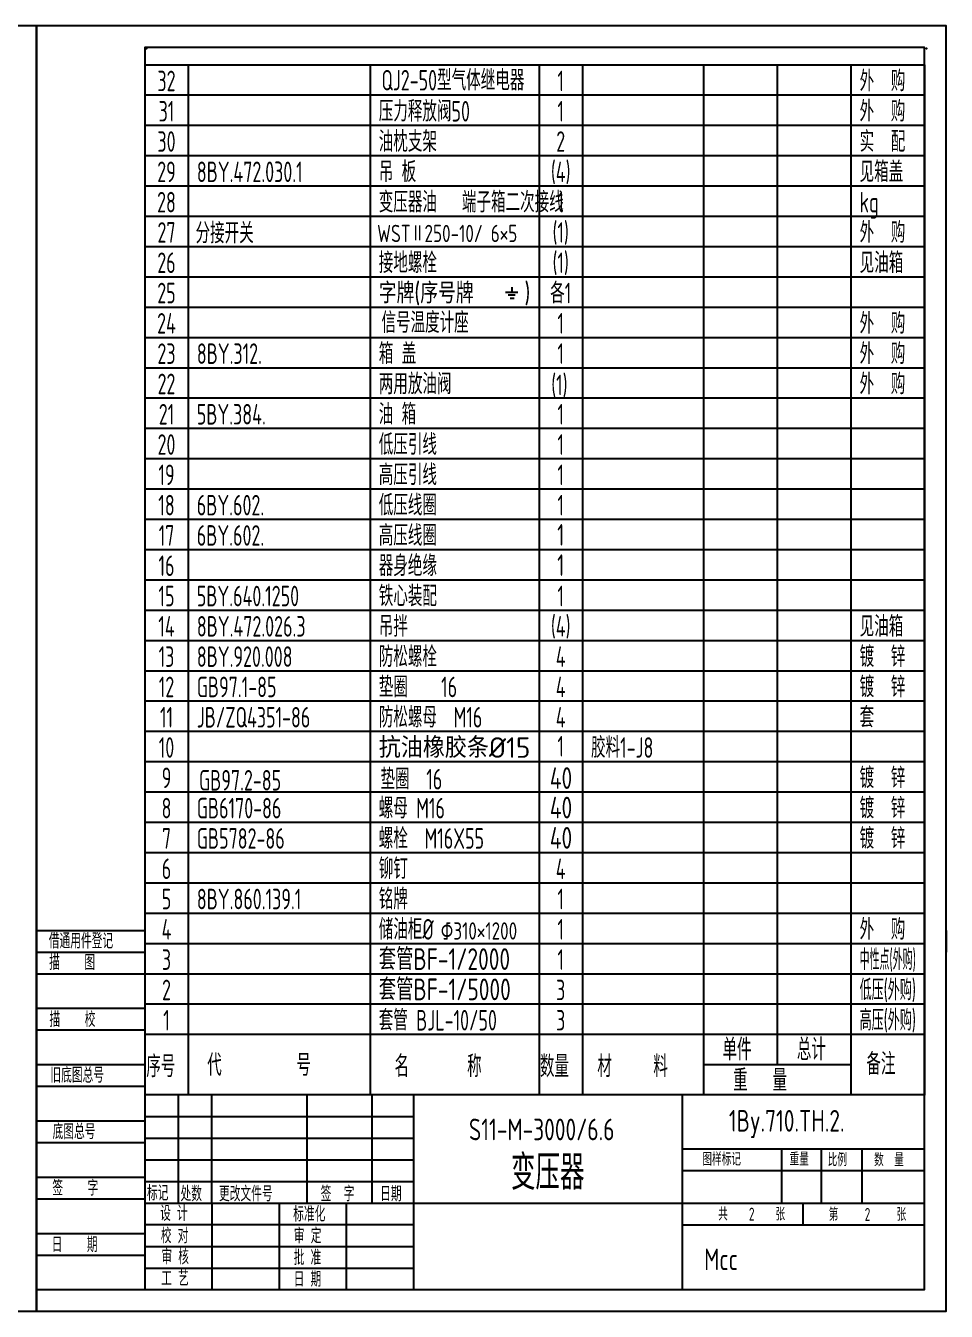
# Model space of a CAD drawing. Extents: x -28 to 602, y -5 to 292.
# Drawn here: x 389.9 to 602.4, y -4.5 to 292.5 of the extents above; entities that cross this region are included whole.
import ezdxf
from ezdxf.enums import TextEntityAlignment as Align

# ---------------------------------------------------------------- set-up
doc = ezdxf.new("R2010")
doc.units = 0
doc.header["$LTSCALE"] = 10
doc.layers.get('0').update_dxf_attribs({"linetype": 'CONTINUOUS'})
for name, color, linetype in [('01', 7, 'CONTINUOUS'), ('02', 7, 'CONTINUOUS'), ('11', 3, 'CONTINUOUS'), ('4', 7, 'CONTINUOUS'), ('实线', 7, 'CONTINUOUS'), ('尺寸线', 3, 'CONTINUOUS')]:
    doc.layers.add(name, color=color, linetype=linetype)
doc.styles.add('PC_TEXTSTYLE', font='isocp.shx', dxfattribs={"width": 0.8, "bigfont": 'hzfs.shx'})
doc.styles.get("Standard").update_dxf_attribs({"font": 'isocp.shx', "width": 0.707, "bigfont": 'hztxt.shx'})

# ---------------------------------------------------------------- blocks, each defined once
blk = doc.blocks.new('*U2', base_point=(25, 5))
at = {"layer": '01'}
blk.add_lwpolyline([(25, 5), (415, 5), (415, 292), (25, 292)], close=True, dxfattribs=at)
at = {"layer": '02'}
blk.add_lwpolyline([(0, 0), (420, 0), (420, 297), (0, 297)], close=True, dxfattribs=at)
blk = doc.blocks.new('LINBLOCK')
at = {"layer": '01'}
for p, q in [((0, 0), (0, -7)), ((10, 0), (10, -7)), ((52, 0), (52, -7)), ((91, 0), (91, -7)), ((101, 0), (101, -7)), ((129, 0), (129, -7)), ((146, 0), (146, -7)), ((163, 0), (163, -7)), ((180, 0), (180, -7))]:
    blk.add_line(p, q, dxfattribs=at)
at = {"layer": '02'}
blk.add_line((0, 0), (180, 0), dxfattribs=at)
blk = doc.blocks.new('WS-1')
at = {"ltscale": 0.5}
for p, q in [((-65.84, 12.46), (-65.3, 12.46)), ((-65.84, 10.2), (-65.84, 12.46)), ((-64.28, 12.46), (-63.84, 12.46)), ((-63.84, 5.4), (-63.84, 12.46)), ((-62.84, 13.09), (-57.84, 13.09)), ((-62.84, 4.78), (-62.84, 13.09)), ((-57.84, 4.78), (-57.84, 13.09)), ((-56.84, 5.4), (-56.84, 12.46)), ((-56.84, 12.46), (-54.84, 12.46)), ((-55.84, 5.4), (-55.84, 12.46)), ((-54.84, 5.4), (-54.84, 12.46)), ((-69.74, 9.5), (-66, 9.5)), ((-64.84, 5.4), (-64.84, 10.09)), ((-63.84, 9.5), (-62.84, 9.5)), ((-57.84, 9.5), (-56.84, 9.5)), ((-69.74, 8.09), (-66.34, 8.09)), ((-67.75, 8.09), (-66.34, 8.09)), ((-63.84, 8.09), (-62.84, 8.09)), ((-57.84, 8.09), (-56.84, 8.09)), ((-54.84, 8.09), (-52.46, 8.09)), ((-50.46, 6.09), (-50.46, 3.93)), ((-49.06, 6.09), (-49.06, 3.93)), ((-65.84, 5.4), (-65.84, 5.85)), ((-65.84, 5.4), (-63.84, 5.4)), ((-62.84, 4.78), (-57.84, 4.78)), ((-56.84, 5.4), (-54.84, 5.4)), ((-58.34, -162.02), (-58.34, -168.21)), ((-57.34, -162.02), (-57.34, -168.21)), ((-56.34, -162.02), (-56.34, -168.21)), ((-55.94, -161.44), (-52.19, -161.44)), ((-48.44, -161.44), (-52.19, -161.44)), ((-56.34, -168.21), (-58.34, -168.21)), ((-55.94, -168.93), (-52.19, -168.93)), ((-48.44, -168.93), (-52.19, -168.93))]:
    blk.add_line(p, q, dxfattribs=at)
at = {"linetype": 'Continuous', "ltscale": 0.3}
for p, q in [((-55.63, 5.03), (-55.63, 5.03)), ((-55.63, 5.03), (-55.63, 5.03)), ((-55.63, 5.03), (-55.63, 5.03)), ((-55.63, 5.03), (-55.63, 5.03)), ((-55.63, 5.03), (-55.63, 5.03)), ((-55.63, 5.03), (-55.63, 5.03)), ((-55.63, 5.03), (-55.63, 5.03)), ((-58.34, -162.02), (-56.34, -162.02)), ((-52.19, -163.51), (-56.34, -163.51)), ((-52.19, -166.73), (-56.34, -166.73))]:
    blk.add_line(p, q, dxfattribs=at)
at = {"color": 1}
blk.add_line((-61.37, -167.42), (-95, -192.12), dxfattribs=at)
at = {"ltscale": 0.5, "const_width": 0.3}
for points in [[(-59.34, -162.02), (-64.59, -162.02)], [(-59.34, -162.02), (-59.34, -168.21)], [(-59.34, -163.51), (-58.34, -163.51)], [(-59.34, -168.21), (-64.59, -168.21)], [(-59.34, -166.51), (-58.34, -166.51)]]:
    blk.add_lwpolyline(points, dxfattribs=at)
at = {"ltscale": 0.5}
for radius in [3.4, 2]:
    blk.add_arc((-52.46, 6.09), radius, 0, 90, dxfattribs=at)
at = {"layer": '01', "color": 1}
blk.add_circle((-99.49, -194.31), 5, dxfattribs=at)
at = {"layer": '实线', "linetype": 'Continuous'}
for p, q in [((-52.46, 9.49), (-54.84, 9.49)), ((-55.94, -161.44), (-55.94, -163.51)), ((-54.43, -162.94), (-55.43, -161.97)), ((-49.96, -162.94), (-48.96, -161.97)), ((-48.44, -161.44), (-48.44, -168.93)), ((-55.94, -166.73), (-55.94, -168.93)), ((-54.43, -167.29), (-55.43, -168.27)), ((-49.96, -167.29), (-48.96, -168.27))]:
    blk.add_line(p, q, dxfattribs=at)
for centre in [(-54.94, -162.44), (-49.44, -162.44), (-54.94, -167.8), (-49.44, -167.8)]:
    blk.add_circle(centre, 0.443, dxfattribs=at)
blk.add_arc((-52.19, -165.12), 1.61, 270, 90, dxfattribs=at)
at = {"layer": '01', "color": 1, "width": 0.75}
blk.add_text('32', height=5, dxfattribs=at).set_placement((-99.49, -194.31), align=Align.MIDDLE)
at = {"layer": '11', "color": 7, "width": 0.707}
for s, p in [('QJ2-50型气体继电器', (369.03, 56.8)), ('外  购', (479.42, 56.63))]:
    blk.add_text(s, height=4.75, dxfattribs=at).set_placement(p)
at = {"layer": '11', "color": 3, "width": 0.707}
blk.add_text('1', height=4.75, dxfattribs=at).set_placement((410.42, 56.63), align=Align.CENTER)

msp = doc.modelspace()

# ---------------------------------------------------------------- linework, layer by layer
at = {"color": 7, "linetype": 'ByBlock'}
for p, q in [((392.38, 83.49), (417.38, 83.49)), ((392.38, 83.49), (392.38, 78.49)), ((602.38, 83.49), (602.38, 78.49)), ((392.38, 78.49), (417.38, 78.49)), ((392.38, 65.49), (417.38, 65.49)), ((392.38, 52.49), (417.38, 52.49)), ((417.38, 45.49), (417.38, 0.49)), ((479.38, 45.49), (479.38, 0.49)), ((541.38, 45.49), (541.38, 0.49)), ((597.38, 0.49), (597.38, 45.49)), ((392.38, 39.49), (417.38, 39.49)), ((392.38, 26.49), (417.38, 26.49)), ((392.38, 13.49), (417.38, 13.49))]:
    msp.add_line(p, q, dxfattribs=at)
at = {"color": 7}
for p in [(417.73, 287.22), (417.73, 287.22), (597.81, 287.22), (597.81, 287.22)]:
    msp.add_point(p, dxfattribs=at)
at = {"layer": '01', "color": 7}
for p, q in [((417.38, 59.49), (597.38, 59.49)), ((417.38, 59.49), (417.38, 45.49)), ((427.38, 59.49), (427.38, 45.49)), ((469.38, 59.49), (469.38, 45.49)), ((508.38, 59.49), (508.38, 45.49)), ((518.38, 59.49), (518.38, 45.49)), ((546.38, 59.49), (546.38, 45.49)), ((563.38, 59.49), (563.38, 52.49)), ((580.38, 59.49), (580.38, 45.49)), ((597.38, 59.49), (597.38, 45.49)), ((546.38, 52.49), (580.38, 52.49)), ((597.38, 45.49), (417.38, 45.49)), ((417.38, 20.49), (597.38, 20.49)), ((417.38, 15.56), (479.38, 15.56)), ((417.38, 5.49), (479.38, 5.49))]:
    msp.add_line(p, q, dxfattribs=at)
msp.add_lwpolyline([(417.38, 0.49), (597.38, 0.49), (597.38, 287.49), (417.38, 287.49)], close=True, dxfattribs=at)
msp.add_point((597.38, 45.49), dxfattribs=at)
at = {"layer": '02', "color": 7}
for p, q in [((417.38, 262.49), (597.38, 262.49)), ((392.38, 73.49), (417.38, 73.49)), ((392.38, 60.49), (417.38, 60.49)), ((392.38, 47.49), (417.38, 47.49)), ((425.13, 20.49), (425.13, 45.49)), ((432.88, 20.49), (432.88, 45.49)), ((454.88, 20.49), (454.88, 45.49)), ((469.88, 20.49), (469.88, 45.49)), ((417.38, 40.49), (479.38, 40.49)), ((392.38, 34.49), (417.38, 34.49)), ((417.38, 35.49), (479.38, 35.49)), ((541.38, 32.99), (597.38, 32.99)), ((564.38, 32.99), (564.38, 20.49)), ((573.48, 32.99), (573.48, 20.49)), ((582.91, 32.99), (582.91, 20.49)), ((417.38, 30.49), (479.38, 30.49)), ((541.38, 27.99), (597.38, 27.99)), ((417.38, 25.49), (479.38, 25.49)), ((392.38, 21.49), (417.38, 21.49)), ((432.88, 20.49), (432.88, 0.49)), ((448.38, 20.49), (448.38, 0.49)), ((463.88, 20.49), (463.88, 0.49)), ((569.38, 15.49), (569.38, 20.49)), ((541.38, 15.49), (597.38, 15.49)), ((417.38, 10.49), (479.38, 10.49)), ((392.38, 8.49), (417.38, 8.49)), ((392.38, 0.49), (417.38, 0.49)), ((417.38, 0.49), (597.38, 0.49))]:
    msp.add_line(p, q, dxfattribs=at)
msp.add_lwpolyline([(392.38, -4.51), (602.38, -4.51), (602.38, 292.49), (392.38, 292.49)], close=True, dxfattribs=at)
at = {"layer": '11', "color": 7}
for p, q in [((597.38, 248.49), (597.38, 241.49)), ((502.14, 230.95), (502.14, 232.07)), ((500.65, 230.95), (503.48, 230.95)), ((501.29, 230.35), (502.88, 230.35)), ((501.7, 229.57), (502.64, 229.57))]:
    msp.add_line(p, q, dxfattribs=at)
at = {"layer": '4', "color": 7}
msp.add_line((392.38, -4.51), (602.38, -4.51), dxfattribs=at)

# ---------------------------------------------------------------- block references
at = {"layer": '01', "color": 7}
for p in [(417.38, 283.49), (417.38, 276.49), (417.38, 269.49), (417.38, 262.49), (417.38, 255.49), (417.38, 248.49), (417.38, 241.49), (417.38, 234.49), (417.38, 227.49), (417.38, 220.49), (417.38, 213.49), (417.38, 206.49), (417.38, 199.49), (417.38, 192.49), (417.38, 185.49), (417.38, 178.49), (417.38, 164.49), (417.38, 150.49), (417.38, 136.49), (417.38, 129.49), (417.38, 122.49), (417.38, 115.49), (417.38, 108.49), (417.38, 101.49), (417.38, 94.49), (417.38, 87.49), (417.38, 80.49), (417.38, 73.49), (417.38, 66.49)]:
    msp.add_blockref('LINBLOCK', p, dxfattribs=at)
at = {"layer": '02', "color": 7, "linetype": 'ByBlock'}
msp.add_blockref('*U2', (-2.62, 0.49), dxfattribs=at)
at = {"layer": '11', "color": 7}
for p in [(417.38, 171.49), (417.38, 157.49), (417.38, 143.49)]:
    msp.add_blockref('LINBLOCK', p, dxfattribs=at)
at = {"layer": '实线', "linetype": 'Continuous'}
msp.add_blockref('WS-1', (102.97, 220.73), dxfattribs=at)

# ---------------------------------------------------------------- texts
at = {"layer": '01', "color": 7, "width": 0.707}
for s, height, p in [('借通用件登记', 3.5, (395.21, 79.3)), ('描    图', 3.5, (395.29, 74.33)), ('描    校', 3.5, (395.36, 61.16)), ('旧底图总号', 3.5, (395.58, 48.29)), ('底图总号', 3.5, (396.09, 35.25)), ('图样标记', 3, (546.08, 29.16)), ('重量', 3, (566.22, 29.16)), ('比例', 3, (575, 29)), ('数  量', 3, (585.73, 29)), ('签    字', 3.5, (396.04, 22.22)), ('标记', 3.5, (417.87, 21.07)), ('处数', 3.5, (425.62, 20.89)), ('更改文件号', 3.5, (434.5, 20.89)), ('签  字', 3.5, (457.97, 20.89)), ('日期', 3.5, (471.71, 20.89)), ('设 计', 3.5, (420.91, 16.37)), ('标准化', 3.5, (451.63, 16.22)), (' 共    2    张', 3, (548.53, 16.45)), (' 第     2     张', 3, (574.05, 16.38)), ('校 对', 3.5, (421.08, 11.2)), ('审 定 ', 3.5, (451.79, 11.19)), ('日    期', 3.5, (395.86, 9.15)), ('审 核', 3.5, (421.2, 6.31)), ('批 准', 3.5, (451.74, 6.15)), ('工 艺', 3.5, (421.16, 1.35)), ('日 期', 3.5, (451.74, 1.17))]:
    msp.add_text(s, height=height, dxfattribs=at).set_placement(p)
msp.add_text('变压器', height=7.998, dxfattribs=at).set_placement((510.38, 23.58), align=Align.CENTER)
at = {"layer": '11', "color": 7}
for s, height, width, p in [('32', 4.75, 0.707, (422.38, 277.36)), ('31', 4.75, 0.707, (422.38, 270.36)), ('30', 4.75, 0.707, (422.38, 263.36)), ('29', 4.75, 0.707, (422.38, 256.36)), ('28', 4.75, 0.707, (422.38, 249.36)), ('27', 4.75, 0.707, (422.38, 242.36)), ('26', 4.75, 0.707, (422.38, 235.36)), ('25', 4.75, 0.707, (422.38, 228.36)), ('24', 4.75, 0.707, (422.38, 221.36)), ('23', 4.75, 0.707, (422.38, 214.36)), ('22', 4.75, 0.707, (422.38, 207.36)), ('21', 4.75, 0.707, (422.38, 200.36)), ('20', 4.75, 0.707, (422.38, 193.36)), ('19', 4.75, 0.707, (422.38, 186.36)), ('18', 4.75, 0.707, (422.38, 179.36)), ('17', 4.75, 0.707, (422.38, 172.36)), ('16', 4.75, 0.707, (422.38, 165.36)), ('15', 4.75, 0.707, (422.38, 158.36)), ('14', 4.75, 0.707, (422.38, 151.36)), ('13', 4.75, 0.707, (422.38, 144.36)), ('12', 4.75, 0.707, (422.38, 137.36)), ('11', 4.75, 0.707, (422.38, 130.36)), ('10', 4.75, 0.707, (422.38, 123.36)), ('9', 4.75, 0.707, (422.38, 116.36)), ('8', 4.75, 0.707, (422.38, 109.36)), ('7', 4.75, 0.707, (422.38, 102.36)), ('6', 4.75, 0.707, (422.38, 95.36)), ('5', 4.75, 0.707, (422.38, 88.36)), ('4', 4.75, 0.707, (422.38, 81.36)), ('3', 4.75, 0.707, (422.38, 74.36)), ('2', 4.75, 0.707, (422.38, 67.36)), ('1', 4.75, 0.707, (422.38, 60.36)), ('单件', 5, 0.67, (554.08, 53.48)), ('总计', 5, 0.67, (571.25, 53.48))]:
    msp.add_text(s, height=height, dxfattribs=dict(at, width=width)).set_placement(p, align=Align.CENTER)
for s, height, width, p in [('压力释放阀50', 4.75, 0.707, (471.38, 270.36)), ('外  购', 4.75, 0.707, (582.38, 270.36)), ('油枕支架', 4.75, 0.707, (471.38, 263.36)), ('实  配', 4.75, 0.707, (582.38, 263.36)), ('吊 板', 4.75, 0.707, (471.38, 256.36)), ('见箱盖', 4.75, 0.707, (582.38, 256.36)), ('8BY.472.030.1', 4.75, 0.707, (429.38, 256.36)), ('变压器油   端子箱二次接线', 4.75, 0.707, (471.38, 249.36)), ('kg', 4.75, 0.707, (582.38, 249.36)), ('分接开关', 4.75, 0.707, (429.09, 242.21)), ('外  购', 4.75, 0.707, (582.38, 242.36)), ('接地螺栓', 4.75, 0.707, (471.38, 235.36)), ('见油箱', 4.75, 0.707, (582.38, 235.36)), ('信号温度计座', 4.75, 0.707, (472, 221.53)), ('外  购', 4.75, 0.707, (582.38, 221.36)), ('8BY.312.', 4.75, 0.707, (429.38, 214.36)), ('箱 盖', 4.75, 0.707, (471.38, 214.36)), ('外  购', 4.75, 0.707, (582.38, 214.36)), ('两用放油阀', 4.75, 0.707, (471.38, 207.36)), ('外  购', 4.75, 0.707, (582.38, 207.36)), ('5BY.384.', 4.75, 0.707, (429.38, 200.36)), ('油 箱', 4.75, 0.707, (471.38, 200.36)), ('低压引线', 4.75, 0.707, (471.38, 193.36)), ('高压引线', 4.75, 0.707, (471.38, 186.36)), ('低压线圈', 4.75, 0.707, (471.38, 179.36)), ('6BY.602.', 4.75, 0.707, (429.38, 179.36)), ('6BY.602.', 4.75, 0.707, (429.38, 172.36)), ('高压线圈', 4.75, 0.707, (471.38, 172.36)), ('器身绝缘', 4.75, 0.707, (471.38, 165.36)), ('铁心装配', 4.75, 0.707, (471.38, 158.36)), ('5BY.640.1250', 4.75, 0.707, (429.38, 158.36)), ('8BY.472.026.3', 4.75, 0.707, (429.38, 151.36)), ('吊拌', 4.75, 0.707, (471.38, 151.36)), ('见油箱', 4.75, 0.707, (582.38, 151.36)), ('8BY.920.008', 4.75, 0.707, (429.38, 144.36)), ('防松螺栓', 4.75, 0.707, (471.38, 144.36)), ('镀  锌', 4.75, 0.707, (582.38, 144.36)), ('垫圈    16', 4.75, 0.707, (471.38, 137.36)), ('镀  锌', 4.75, 0.707, (582.38, 137.36)), ('GB97.1-85', 4.75, 0.707, (429.38, 137.36)), ('JB/ZQ4351-86', 4.75, 0.707, (429.38, 130.36)), ('防松螺母  M16', 4.75, 0.707, (471.38, 130.36)), ('套', 4.75, 0.707, (582.38, 130.36)), ('胶料1-J8', 4.75, 0.707, (520.38, 123.36)), ('GB97.2-85', 4.75, 0.707, (429.9, 115.8)), ('垫圈  16', 4.75, 0.707, (471.79, 116.04)), ('镀  锌', 4.75, 0.707, (582.38, 116.36)), ('GB6170-86', 4.75, 0.707, (429.38, 109.36)), ('螺母 M16', 4.75, 0.707, (471.38, 109.36)), ('镀  锌', 4.75, 0.707, (582.38, 109.36)), ('GB5782-86', 4.75, 0.707, (429.38, 102.36)), ('螺栓  M16X55', 4.75, 0.707, (471.38, 102.36)), ('镀  锌', 4.75, 0.707, (582.38, 102.36)), ('铆钉 ', 4.75, 0.707, (471.38, 95.36)), ('8BY.860.139.1', 4.75, 0.707, (429.38, 88.36)), ('铭牌', 4.75, 0.707, (471.38, 88.36)), ('储油柜%%C ', 4.75, 0.707, (471.38, 81.36)), ('外  购', 4.75, 0.707, (582.38, 81.36)), ('套管 BJL-10/50', 4.75, 0.707, (471.38, 60.36)), ('序号', 5, 0.67, (417.73, 49.58)), ('    代         号', 5, 0.67, (424.12, 49.88)), ('    名       称', 5, 0.67, (467.36, 49.59)), ('数量', 5, 0.67, (508.59, 49.58)), (' 材     料', 5, 0.67, (519.92, 49.59)), ('备注', 5, 0.67, (583.95, 50.12)), ('重   量', 5, 0.67, (553.18, 46.36))]:
    msp.add_text(s, height=height, dxfattribs=dict(at, width=width)).set_placement(p)
at = {"layer": '11', "color": 3, "width": 0.707}
for s, height, p in [('1', 4.75, (513.38, 270.36)), ('2', 4.75, (513.38, 263.36)), ('(4)', 4.75, (513.38, 256.36)), ('1', 4.75, (513.38, 249.36)), ('(1)', 4.75, (513.38, 242.36)), ('(1)', 4.75, (513.38, 235.36)), ('各1', 4.75, (513.38, 228.36)), ('1', 4.75, (513.38, 221.36)), ('1', 4.75, (513.38, 214.36)), ('1', 4.75, (513.38, 200.36)), ('1', 4.75, (513.38, 193.36)), ('1', 4.75, (513.38, 186.36)), ('1', 4.75, (513.38, 179.36)), ('1', 5, (513.38, 172.36)), ('1', 5, (513.38, 165.36)), ('1', 4.75, (513.38, 158.36)), ('(4)', 4.75, (513.38, 151.36)), ('4', 4.75, (513.38, 144.36)), ('4', 4.75, (513.38, 137.36)), ('4', 4.75, (513.38, 130.36)), ('1', 4.75, (513.38, 123.65)), ('4', 4.75, (513.38, 95.36)), ('1', 4.75, (513.38, 88.36)), ('1', 4.75, (513.38, 88.36)), ('1', 4.75, (513.38, 81.36)), ('1', 4.75, (513.38, 81.36)), ('1', 4.75, (513.38, 74.36)), ('3', 4.75, (513.38, 67.36)), ('3', 4.75, (513.38, 60.36))]:
    msp.add_text(s, height=height, dxfattribs=at).set_placement(p, align=Align.CENTER)
at = {"layer": '11', "color": 7}
for s, width, p, p2 in [('字牌(序号牌     )', 0.901966, (471.38, 228.36), (506.38, 228.36)), ('抗油橡胶条%%c15', 1.053923, (471.38, 123.36), (506.38, 123.36)), ('中性点(外购)', 0.484431, (582.38, 74.36), (595.38, 74.36)), ('低压(外购)', 0.588618, (582.38, 67.36), (595.38, 67.36)), ('高压(外购)', 0.588618, (582.38, 60.36), (595.38, 60.36))]:
    msp.add_text(s, height=4.75, dxfattribs=dict(at, width=width)).set_placement(p, p2, align=Align.FIT)
at = {"layer": '11', "color": 3, "width": 0.707}
msp.add_text('(1)', height=4.75, dxfattribs=at).set_placement((511.2, 207.13))
at = {"layer": '实线', "linetype": 'Continuous', "style": 'PC_TEXTSTYLE', "width": 0.8}
for s, p in [('1By.710.TH.2.', (552.2, 37)), ('S11-M-3000/6.6', (492.2, 35)), ('Mcc', (546.5, 5))]:
    msp.add_text(s, height=5, dxfattribs=at).set_placement(p)
at = {"layer": '尺寸线', "linetype": 'Continuous', "style": 'PC_TEXTSTYLE', "width": 0.8}
for s, height, p in [('WSTⅡ250-10/ 6×5 ', 4, (471, 242.5)), ('40', 5, (510.87, 116.18)), ('40', 5, (510.87, 109.36)), ('40', 5, (510.87, 102.36)), ('Φ310×1200', 4, (485.68, 81.36)), ('套管BF-1/2000', 5, (471.38, 74.36)), ('套管BF-1/5000', 5, (471.38, 67.36))]:
    msp.add_text(s, height=height, dxfattribs=at).set_placement(p)

doc.saveas('drawing.dxf')
